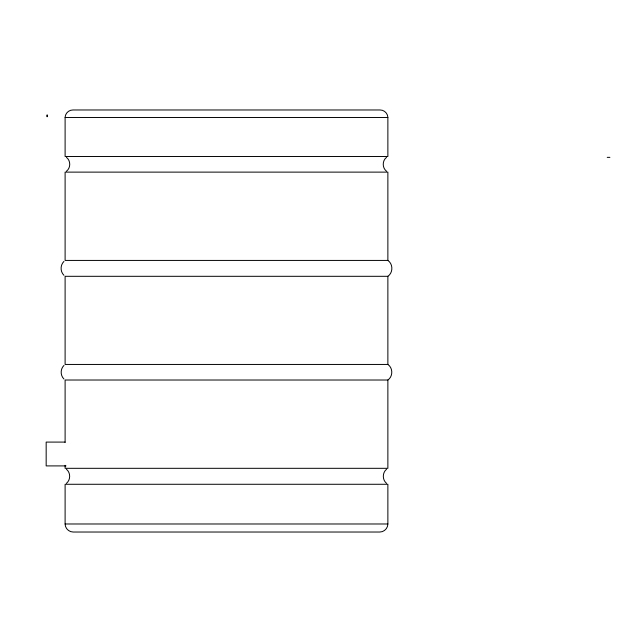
<?xml version="1.0" encoding="UTF-8"?>
<svg xmlns="http://www.w3.org/2000/svg" width="642" height="642" viewBox="0 0 642 642"><rect width="100%" height="100%" fill="white"/><g stroke="black" fill="none" stroke-linecap="round" stroke-linejoin="round"><path stroke-width="0.96" d="M387.872 523.984C387.896 528.286 384.133 532.049 379.831 532.025L73.148 532.025C68.846 532.049 65.083 528.286 65.107 523.984L65.107 484.277L387.872 484.277L387.872 523.984L65.107 523.984M65.107 117.486C65.163 113.385 68.822 109.87 72.923 109.975L380.056 109.975C384.157 109.87 387.816 113.385 387.872 117.486L387.872 156.479L65.107 156.479L65.107 117.486L387.872 117.486M63.935 261.422C60.155 265.066 60.155 271.67 63.935 275.306M63.959 365.426C60.252 368.998 60.252 375.474 63.959 379.037M66.423 483.362C70.74 479.911 70.74 472.689 66.423 469.238M386.556 469.238C382.239 472.689 382.239 479.911 386.556 483.362M66.439 171.245C70.837 167.939 70.837 160.66 66.439 157.354M386.54 157.354C382.142 160.66 382.142 167.939 386.54 171.245M65.107 442.523L65.107 380.016L387.872 380.016C393.081 376.485 393.081 367.978 387.872 364.447L65.107 364.447L65.107 276.309L387.872 276.309C393.185 272.706 393.185 264.022 387.872 260.427L65.107 260.427L65.107 172.12L387.872 172.12L387.872 260.427M607.236 157.354L609.9 157.354M65.027 442.089L46.168 442.089L46.168 465.907L66.014 465.907M47.123 116.611L47.123 114.862M47.123 115.207L47.123 116.748M387.872 276.309L387.872 364.447M387.872 380.016L387.872 468.315L65.107 468.315L65.107 465.338"/></g></svg>
